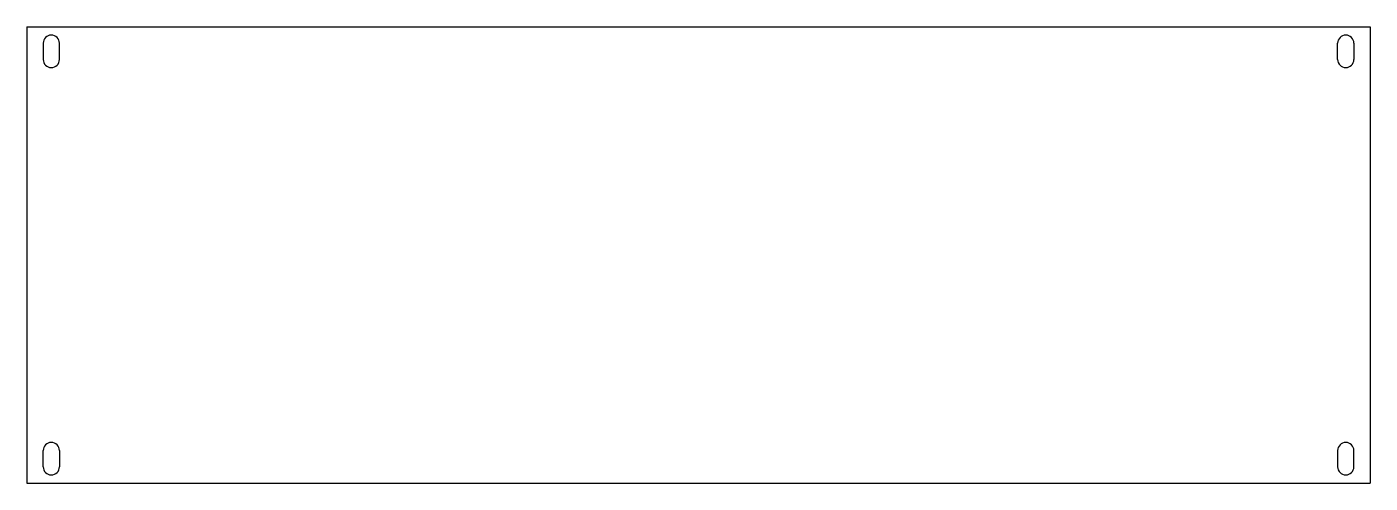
# Model space of a CAD drawing. Extents: x 0.6 to 13.6, y 2.7 to 7.1.
import ezdxf

# ---------------------------------------------------------------- set-up
doc = ezdxf.new("R2010")
doc.units = 0
doc.header["$LTSCALE"] = 0.5
doc.header["$MEASUREMENT"] = 0
doc.layers.add('VISIBLE', color=7, linetype='CONTINUOUS')

msp = doc.modelspace()

# ---------------------------------------------------------------- linework, layer by layer
at = {"layer": 'VISIBLE'}
for p, q in [((0.65, 7.145), (0.65, 2.736)), ((0.65, 7.145), (13.642, 7.145)), ((13.642, 7.145), (13.642, 2.736)), ((0.807, 6.987), (0.807, 6.83)), ((0.965, 6.83), (0.965, 6.987)), ((13.327, 6.83), (13.327, 6.987)), ((13.484, 6.987), (13.484, 6.83)), ((0.807, 2.893), (0.807, 3.05)), ((0.965, 3.05), (0.965, 2.893)), ((13.327, 3.05), (13.327, 2.893)), ((13.484, 2.893), (13.484, 3.05)), ((0.65, 2.736), (13.642, 2.736))]:
    msp.add_line(p, q, dxfattribs=at)
for centre, start, end in [((0.886, 6.987), 0, 180), ((13.406, 6.987), 0, 180), ((0.886, 6.83), 180, 0), ((13.406, 6.83), 180, 0), ((0.886, 3.05), 0, 180), ((13.406, 3.05), 0, 180), ((0.886, 2.893), 180, 0), ((13.406, 2.893), 180, 0)]:
    msp.add_arc(centre, 0.0787, start, end, dxfattribs=at)

doc.saveas('drawing.dxf')
